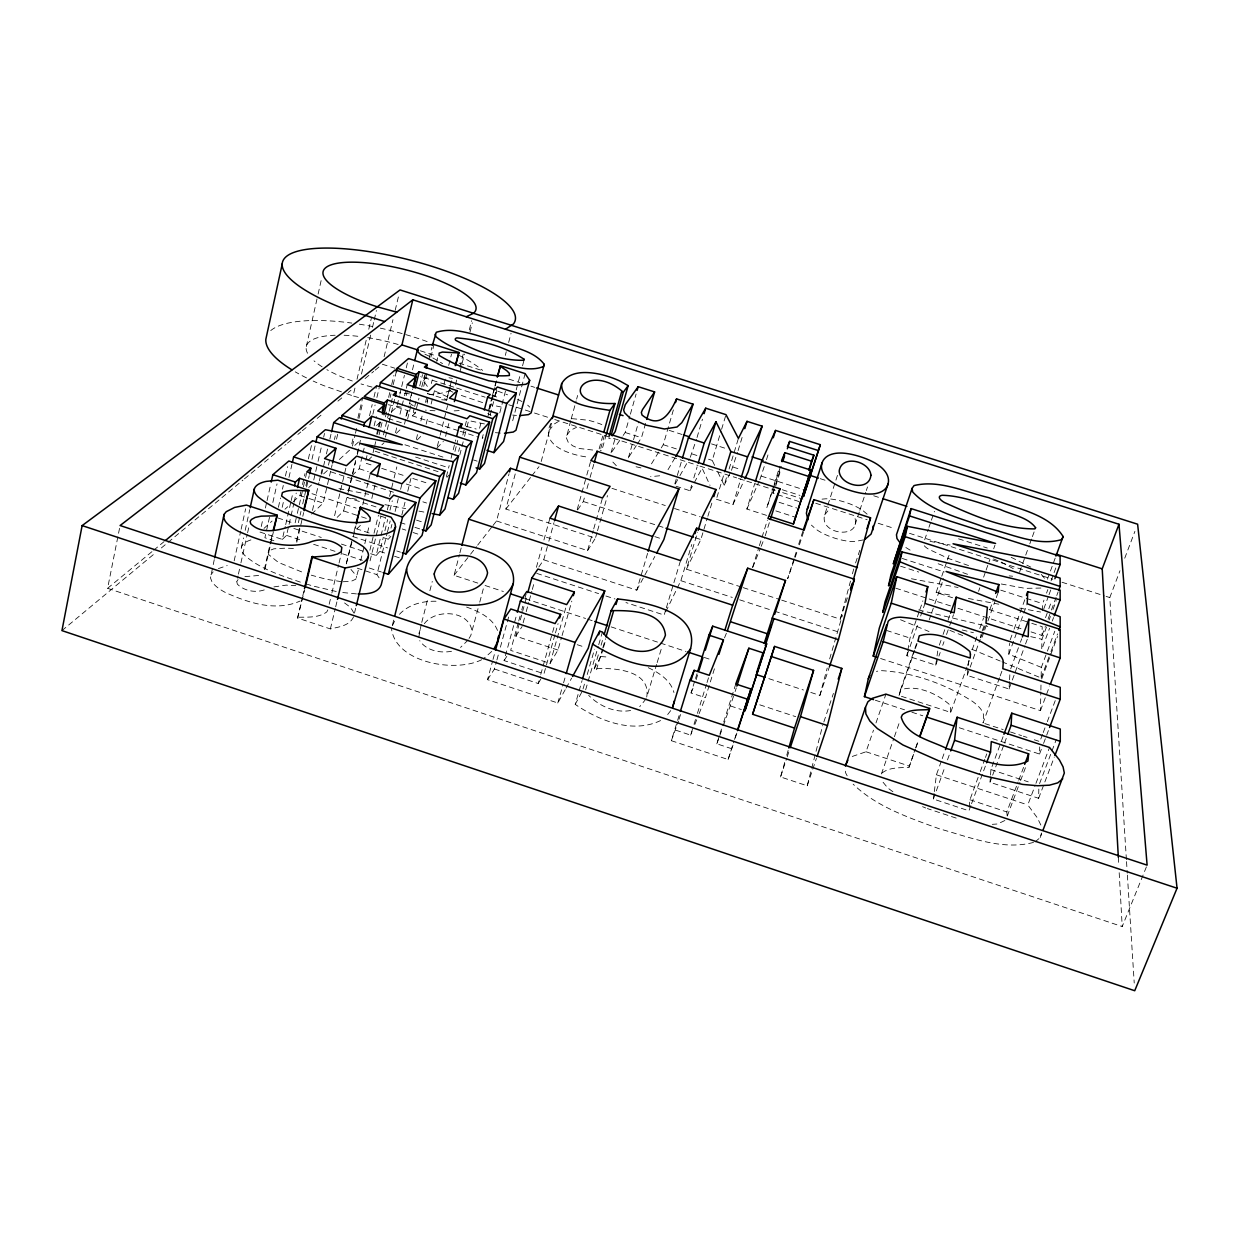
<?xml version="1.0" encoding="UTF-8"?>
<svg xmlns="http://www.w3.org/2000/svg" width="1239" height="1239" viewBox="0 0 1239 1239"><rect width="100%" height="100%" fill="white"/><g stroke="black" fill="none" stroke-linecap="round" stroke-linejoin="round"><path stroke-width="0.75" stroke-dasharray="5 3.75" d="M990.41 776.838L990.023 782.274L1038.638 798.303L1038.824 789.057M959.28 727.742L1039.552 754.055L1039.707 746.916M880.573 658.498L1040.45 710.628L1040.837 691.889M1040.884 690.015L1041.07 680.645M1001.979 661.765L1041.132 677.981L1041.349 667.387L1046.723 652.922M1046.49 626.996L1041.937 639.309L1041.72 649.499L1049.619 628.188M1031.049 631.905L1042.014 635.452L1042.2 626.686L1031.22 623.14M1042.526 610.626L1042.68 603.656L1043.966 600.141M418.751 637.295L421.275 624.255M968.79 660.542L967.225 675.394L1009.026 689.008L1009.444 681.636M1009.553 679.793L1010.064 670.578M1041.349 667.387L1008.809 654.223L1009.46 643.397M990.534 775.025L990.921 769.574L1000.678 743.137M969.254 807.116L969.92 799.744L979.631 773.306M980.607 637.791L980.901 634.538M950.7 712.41L950.561 705.549C938.419 694.243 916.86 684.005 900.459 689.937L899.034 695.513L950.7 712.41L966.931 667.124M970.896 805.474L968.929 810.802L933.37 799.047L934.067 793.44M934.314 791.582L936.421 774.778L941.609 760.39M907.49 652.21L906.871 655.741L935.739 665.142L936.777 657.816M937.04 655.973L938.093 648.647M214.254 559.672L210.506 577.916L211.776 581.37A42.25 17.222 11.9 0 0 225.421 592.505C248.373 602.882 275.662 611.865 300.132 601.039M882.044 773.012C889.54 767.018 899.979 767.994 909.039 767.251L914.955 749.827M570.699 420.78L566.316 437.785L568.252 442.308L572.805 445.854L578.845 448.441L596.424 450.438M837.456 475.373L824.694 514.82C818.809 535.093 862.84 539.987 854.476 516.555M907.815 650.444L910.015 638.07L919.214 611.493M1146.4 866.897L1122.209 926.555L107.607 588.308L119.734 527.365M234.171 560.818L240.722 531.097M241.14 529.239L245.632 508.811M241.419 547.328L243.51 537.896M245.183 530.354L249.767 509.616M264.248 589.919C255.249 593.016 244.191 590.926 237.377 584.188L236.757 581.633L238.012 575.996M238.43 574.106L240.521 564.705M240.939 562.816L247.196 534.582M247.614 532.708L249.287 525.181M261.243 526.513L262.9 519.11M265.394 508.005L266.633 502.445M267.051 500.602L270.783 483.953M306.312 346.502L317.68 295.935M318.113 294.061L321.892 277.195M269.498 517.329L264.898 537.757L273.896 540.731M272.843 502.476L277.025 483.907M264.279 569.692L270.737 541.149M271 539.956L272.688 532.538M278.388 507.324L280.525 497.939M282.446 489.188L283.297 485.44M285.419 476.039L287.556 466.654M264.976 569.011L273.385 531.887M282.182 507.34L283.468 501.733M288.966 477.449L291.939 464.377M260.004 532.058L282.322 539.399L285.264 526.451M285.698 524.608L290.762 502.414M291.18 500.556L292.869 493.153M282.322 539.399L286.55 535.387L288.656 526.172M289.074 524.329L293.705 504.087M294.139 502.244L296.245 493.045M293.163 501.749L299.977 495.523L300.814 491.868M302.486 484.557L305.011 473.592M308.356 458.972L312.553 440.697M295.145 522.796L296.88 515.254M297.314 513.364L302.951 488.832M303.385 486.942L305.119 479.4M305.553 477.511L306.854 471.858M305.909 485.642L307.21 479.989M311.965 459.313L315.434 444.274M298.382 522.672L299.683 517.035M300.117 515.161L300.984 511.397M302.719 503.901L306.172 488.878M306.606 486.989L309.208 475.73M296.477 541.133L299.482 528.139M296.802 542.264L302.378 518.15M302.796 516.291L303.663 512.574M313.746 479.989L317.633 463.231M318.051 461.373L321.505 446.474M323.658 437.166L324.525 433.433M312.476 510.422L318.919 482.637M319.352 480.778L320.653 475.218M321.071 473.375L321.939 469.674M321.691 474.212L324.695 461.311M326.415 453.939L327.7 448.394M329.837 439.179L331.123 433.65M328.459 465.152L329.744 459.669M334.437 439.535L335.289 435.865M336.528 439.133L338.247 431.838M550.921 423.413C539.368 445.281 569.863 454.543 585.908 456.866M311.608 514.123L323.162 503.111L332.129 464.749M353.564 616.836C349.661 625.803 338.712 626.965 330.379 628.916L297.577 618.029L302.331 597.709M302.765 595.866L304.066 590.322M297.577 618.029L304.763 589.578M358.536 397.533A118.386 36.489 13.8 0 1 353.1 395.938L355.283 386.676M357.018 379.258L366.589 338.51M368.773 329.233L371.375 318.129M361.478 374.023L370.709 334.809M372.474 327.344L373.791 321.737M374.224 319.879L376.424 310.54M334.592 515.672L346.424 465.678M351.783 443.825L353.084 438.296M357.885 418.039L362.671 397.781M352.418 446.133L355.035 435.106M355.469 433.263L357.204 425.906M358.938 418.565L362.857 402.025M337.163 517.375L343.637 510.948L347.989 492.673M348.422 490.845L356.259 457.934M357.219 453.706L360.704 439.117M348.469 491.898L350.234 484.434M350.683 482.56L352.465 475.11M352.898 473.236L355.562 462.054M357.343 454.589L358.675 448.983M369.516 415.808L372.196 404.549M373.992 397.053L376.671 385.794M384.105 356.77L392.964 319.647M395.179 310.37L399.159 293.658M352.015 475.59L359.217 468.729L364.142 448.131M372.862 414.291L375.092 404.952M376.888 397.487L379.119 388.163M329.187 604.229L331.433 594.859M331.882 592.985L338.619 564.845M339.068 562.971L341.747 551.711M367.007 455.565L365.226 462.999L374.379 465.972M374.132 425.844L376.362 416.567M376.656 434.192L377.988 428.679M378.422 426.836L379.753 421.322M330.379 628.916L335.258 608.612M335.707 606.769L337.039 601.24M351.737 541.195L345.929 565.309L352.805 538.686M353.967 531.918L355.763 524.5M373.047 452.7L374.379 447.186M374.828 445.343L375.711 441.657M377.477 434.3L378.809 428.771M379.258 426.928L380.574 421.415M353.254 536.828L355.934 525.708M379.088 434.781L380.404 429.298M380.838 427.47L382.17 421.972M369.098 532.956L356.909 528.96L357.808 525.259M362.717 504.908L370.291 473.453M388.612 397.363L389.929 391.865M391.694 384.555L393.909 375.402M386.568 412.076L385.252 417.543L404.162 423.645M390.099 397.471L390.982 393.816M393.181 384.694L396.263 371.917M383.471 434.92L388.736 413.129M389.17 411.317L392.252 398.602M385.437 437.119L386.785 431.497M387.249 429.608L390.874 414.616M391.338 412.742L394.962 397.734M371.808 498.481L375.804 482.033M391.617 411.72L396.728 407.058L399.438 395.861M399.887 394.002L401.25 388.396M401.699 386.537L404.425 375.34M406.237 367.875L408.514 358.536M343.203 581.726L350.978 581.385L355.794 579.202L358.861 568.221M360.673 560.74L367.038 534.567M367.487 532.708L369.315 525.228M395.489 432.736L396.836 427.176M399.996 414.213L404.069 397.549M404.518 395.69L405.865 390.13M406.315 388.287L407.228 384.586M406.191 395.597L407.538 390.084M412.479 369.826L413.826 364.312M354.478 613.088L355.856 607.482M369.872 550.255L378.453 515.161M370.058 560.864L380.853 516.74M405.943 416.35L407.29 410.883M410.419 398.106L412.649 388.984M404.472 424.187L408.947 405.881M409.397 404.053L411.642 394.916M407.616 418.968L411.627 402.613M389.588 496.343L393.661 479.772M394.11 477.929L396.821 466.886M370.647 553.694L376.145 555.49L385.546 517.205M387.342 509.91L390.022 498.976M458.322 430.661L412.37 415.855L414.213 408.359M414.678 406.485L416.056 400.863M419.742 385.871L422.514 374.627M376.145 555.49L379.815 551.432L383.052 538.299M384.895 530.803L387.668 519.559M389.975 510.174L392.283 500.804M412.37 415.855L415.313 413.052L418.999 398.137M421.756 386.94L424.512 375.742M427.362 386.398L423.614 380.962L425.457 373.497M429.128 358.567L431.884 347.369M379.057 577.792L376.935 574.648L387.002 533.885M387.451 532.027L390.192 520.907M423.707 386.32L426.851 373.605M430.878 357.235L434.022 344.519M383.037 537.525L388.256 539.244L389.17 535.542M390.997 528.139L391.911 524.438M395.117 511.49L398.308 498.543M400.6 489.297L401.978 483.752M416.289 439.458L417.667 433.898M420.873 420.95L422.716 413.547M425.457 402.427L427.749 393.181M427.192 403.155L428.152 396.341M431.327 383.486L432.241 379.815M436.794 361.463L437.692 357.792M401.839 515.037L404.998 502.26M407.724 491.31L410.899 478.548M426.139 424.172L427.966 416.846M431.141 404.038L434.796 389.387M444.042 383.997L445.916 376.548M448.704 365.381L451.507 354.199M441.704 399.732L446.582 400.182L449.772 387.451M450.237 385.639L452.065 378.36M446.582 400.182L450.253 386.986M392.453 624.967L394.343 617.487M437.352 446.272L439.69 437.011M440.155 435.168L447.604 405.556M456.68 380.032L454.806 387.451L420.377 376.408M459.948 367.054L463.216 354.075M469.302 329.961L471.641 320.7M460.258 370.662L461.651 365.133M462.116 363.306L464.439 354.091M470.015 332.021L472.338 322.821M445.591 436.391L448.828 423.568M446.381 476.612L449.184 465.601M451.058 458.26L455.735 439.922M454.945 451.43L457.733 440.464M458.647 451.383L459.576 447.759M462.813 435.059L464.671 427.811M465.136 425.999L466.53 420.563M459.777 455.1L464.083 438.234M464.563 436.36L466.483 428.88M466.964 427.006L468.404 421.384M421.756 622.396L427.966 598.174M429.887 590.724L432.272 581.416M784.69 762.465L780.555 776.946L807.209 785.789L822.65 725.527M479.586 428.26L481.46 420.966M488.755 409.737L492.038 397.022M492.518 395.195L494.392 387.931M494.872 386.119L496.281 380.667M489.142 409.304L494.795 387.513M495.259 385.701L497.149 378.437M483.195 434.626L482.219 438.374L484.852 435.478M488.042 415.917L489.498 410.295M489.978 408.436L494.346 391.586M494.748 396.077L495.708 392.391M505.295 355.407L506.255 351.721M508.656 342.475L511.057 333.229M490.179 414.972L494.531 398.199M495.011 396.325L495.972 392.608M477.805 583.104L454.063 575.314L459.421 554.731M459.901 552.857L461.373 547.235M499.782 412.881L505.512 390.935M516.198 389.975L520.101 375.107M522.548 365.83L524.004 360.255M525.119 373.605L512.683 420.795L514.665 423.01M492.998 525.506L496.545 520.969L509.074 473.747M469.054 638.441L470.82 635.437L479.276 603.997M479.756 602.154L484.139 585.675M596.997 532.6L595.417 538.144L505.868 509.043L515.749 471.982M810.771 692.415L819.877 695.404L827.218 668.022M829.665 658.9L842.396 615.272M781.685 600.141L840.29 619.19L850.496 581.091M852.432 573.827L854.383 566.579M541.18 461.528L551.494 423.382M565.185 689.736L557.798 702.993L487.531 679.669L492.518 661.285M493.014 659.442L495.011 652.101M487.531 679.669L494.469 669.014L496.436 661.734M496.932 659.907L498.419 654.455M500.401 647.176L508.826 616.263M554.933 634.786L543.967 673.768L504.087 660.573L516.802 614.126M571.194 418.983L576.135 400.894M576.631 399.097L577.622 395.473M518.243 622.799L510.669 650.382L550.085 663.407L557.968 650.057L561.561 637.373M518.738 620.956L521.263 611.756M521.774 609.929L522.781 606.243M524.794 598.886L526.312 593.373M557.968 650.057L515.842 636.165L526.296 598.065M536.41 567.323L541.908 547.297M543.921 540.018L549.915 518.165M523.137 622.83L525.677 613.553M526.188 611.694L528.743 602.417M529.254 600.574L531.81 591.297M532.321 589.439L534.365 582.02M538.826 567.013L543.735 559.811L548.335 543.1M548.846 541.242L553.957 522.688M577.188 509.508L586.31 476.86M586.806 475.048L590.864 460.536M577.637 509.91L583.352 501.516L584.901 495.941M586.992 488.507L589.594 479.23M590.105 477.371L593.744 464.362M599.134 448.89L602.727 436.066M600.745 448.379L604.307 435.679M606.336 434.362L601.751 450.686L600.234 450.206M494.469 669.014L538.206 683.51L540.25 676.246M540.762 674.419L555.057 623.542M555.459 632.928L558.077 623.651M550.085 663.407L566.672 604.601M611.059 452.777L615.163 438.25M562.072 635.561L571.814 601.101M496.545 520.969L587.565 550.612L593.218 530.664M593.729 528.852L602.464 498.016M597.523 530.741L607.497 495.585M623.155 435.462L625.184 432.504L629.861 416.01M630.388 414.182L636.103 394.017M557.798 702.993L563.048 684.64M563.575 682.813L565.665 675.472M628.374 457.888L633.036 441.549M633.547 439.737L638.735 421.57M637.342 444.027L641.477 437.723L646.2 421.229M786.75 755.232L788.298 749.796M1035.169 841.885L1040.202 837.533L1041.503 832.98M660.588 720.556C632.54 734.015 599.227 720.773 575.206 704.387L582.067 680.614M583.042 688.946L585.133 681.713M587.224 674.496L594.534 649.236M585.66 689.798L598.205 646.495M598.731 644.683L602.402 632.06M646.712 697.061C651.389 669.943 612.809 667.248 594.193 668.952L598.964 652.566M601.07 645.271L603.192 637.977M596.486 669.71L602.309 649.67M602.835 647.842L605.484 638.735M594.193 668.952L600.853 656.531L603.021 649.097M603.563 647.238L605.716 639.804M661.285 447.883L663.252 444.708L673.381 409.908M543.735 559.811L636.769 590.182L647.656 553.136M674.837 483.845L681.884 459.979M690.262 457.299L696.488 439.318M697.03 437.491L702.451 419.185M392.422 625.664L395.303 619.577M676.045 486.246L689.984 490.737L691.625 485.223M693.825 477.882L697.108 466.871M665.808 609.619L664.166 615.055L625.943 602.557M666.35 607.791L680.521 560.586M714.624 465.368L712.239 460.397L721.036 431.126M721.594 429.298L725.992 414.647M665.839 611.632L680.861 580.688L691.765 544.494M647.78 693.716L656.608 664.414M657.166 662.586L661.58 647.935M741.387 587.038L686.437 569.181L697.603 532.181M686.437 569.181L700.84 539.538L707.33 518.088M707.872 516.307L712.735 500.215M716.932 497.397L724.165 473.53M717.815 472.013L724.165 485.27L726.906 476.256M729.09 469.054L738.398 438.42M731.459 470.386L737.53 452.436M738.088 450.609L742.548 435.973M716.374 499.224L732.946 504.567L740.814 478.873M732.977 745.15L728.098 759.522L671.337 740.69L679.808 713.23M671.337 740.69L678.476 721.098M679.034 719.286L680.722 713.85M766.554 515.378L746.869 509.043L754.799 483.365M714.438 668.797L705.409 697.696L691.052 692.957L694.955 680.304M695.513 678.507L697.201 673.087M696.117 679.777L697.82 674.233M759.863 479.617L765.919 461.512M766.492 459.684L768.753 452.374M675.689 730.158L690.634 735.13L693.453 726.054M694.026 724.242L696.845 715.182M697.418 713.37L706.462 684.362M707.02 682.55L709.281 675.301M773.57 486.168L766.755 507.99L781.53 463.494M774.143 484.356L779.827 466.174M799.14 501.594L772.888 493.168L775.118 486.029M775.676 484.248L781.267 466.406M775.815 485.642L780.431 470.897M752.6 567.323L758.841 547.406M759.414 545.609L767.344 520.272M765.222 535.806L769.76 521.325M731.815 748.774L716.808 743.803L723.127 723.87M723.7 722.058L735.765 684.005M723.359 725.791L734.557 693.344M735.13 691.548L736.276 687.939M728.098 759.522L733.953 741.247M734.526 739.42L736.88 732.094M735.285 737.902L737.035 732.466M794.029 558.789L787.663 578.675L794.54 559.145M794.617 556.977L796.352 551.556M798.659 544.324L803.306 529.858M799.434 544.85L804.065 530.385M855.127 524.577L859.262 512.032M859.851 510.236L865.751 492.317M866.34 490.52L867.517 486.942M780.555 776.946L786.595 758.671M787.199 756.859L789.615 749.549M855.576 562.971L859.773 550.317M840.29 619.19L847.399 597.817M819.877 695.404L829.464 666.628M823.842 721.965L833.429 693.391M807.209 785.789L816.424 758.407M418.89 633.578L420.269 629.505M924.681 539.817L928.336 529.115M928.956 527.334L930.783 521.991M931.403 520.194L934.454 511.289M852.246 756.456L866.03 751.779L873.495 730.158M875.988 722.957L885.931 694.134M919.834 609.712L922.9 600.853M906.871 655.741L909.364 648.524M909.999 646.727L918.114 623.263M920.623 616.046L924.991 603.424M900.459 689.937L914.258 650.243M914.878 648.446L916.752 643.041M899.034 695.513L914.8 650.165M915.42 648.353L917.944 641.105M952.59 597.756L936.126 592.443L941.144 578.024M941.764 576.228L946.782 561.809M947.401 559.997L949.291 554.592M795.159 557.364L798.272 548.459M929.188 619.949L931.062 614.559M931.697 612.763L934.191 605.577M934.826 603.78L943.576 578.644M881.409 773.941L893.799 738.475M894.419 736.694L899.994 720.742M939.348 645.085L942.461 636.227M943.08 634.445L944.954 629.133M948.083 620.259L949.941 614.931M935.739 665.142L938.279 657.94M938.914 656.128L940.184 652.519M942.724 645.302L943.994 641.709M946.534 634.492L949.074 627.275M949.709 625.478L953.519 614.652M915.59 748.031L918.145 740.829M909.039 767.251L915.42 749.239M916.055 747.442L918.595 740.225M978.562 591.328L979.832 587.782M983.611 577.157L985.501 571.829M986.12 570.064L989.899 559.424M993.693 548.784L994.948 545.237M972.15 649.809L977.23 635.622M979.77 628.545L983.58 617.905M967.566 665.312L970.168 658.064M982.186 630.976L984.742 623.821M989.868 609.542L993.709 598.824M967.225 675.394L980.142 639.355M980.792 637.558L982.728 632.138M983.379 630.341L985.965 623.14M982.078 637.249L984.029 631.844M984.664 630.032L987.251 622.83M987.901 621.033L995.66 599.428M996.311 597.616L998.247 592.211M942.244 758.593L944.83 751.392M933.37 799.047L944.923 767.003M947.494 759.879L950.05 752.754M1019.527 572.248L1022.113 565.123M1022.748 563.342L1029.191 545.532M1029.826 543.751L1031.762 538.407M1032.412 536.626L1034.333 531.283M716.808 743.803L722.693 727.587M1010.203 639.82L1013.456 630.914M1014.106 629.133L1025.133 598.84M999.517 677.733L983.023 722.987L983.534 716.715A39.694 14.93 19.9 0 0 972.491 701.382C945.589 684.129 913.902 672.607 881.92 670.671A38.564 14.527 19.5 0 0 876.438 671.43M1000.183 675.921L1002.165 670.485M1008.809 654.223L1027.239 603.703M1010.714 668.812L1019.79 644.048M1020.425 642.267L1021.726 638.735M1047.435 579.233L1055.272 557.875M1009.026 689.008L1011.674 681.806M1012.325 680.01L1024.901 645.798M1025.551 643.986L1027.534 638.596M980.281 771.541L984.819 759.213M985.47 757.447L986.755 753.916M1046.552 593.125L1047.838 589.609M1051.059 580.828L1056.232 566.796M971.546 803.693L986.6 762.79M1043.796 608.829L1048.364 596.424M1049.015 594.658L1050.982 589.346M1045.515 617.688L1048.179 610.502M1048.829 608.69L1051.493 601.504M1001.329 741.387L1003.296 736.09M1042.014 635.452L1045.375 626.376M1048.055 619.113L1050.734 611.849M1051.415 610.037L1056.108 597.337M1056.774 595.51L1058.121 591.886M1049.077 619.98L1050.378 616.464M1052.98 609.433L1056.232 600.636M990.023 782.274L992.005 776.93M992.656 775.149L1003.869 744.871M1004.535 743.09L1006.502 737.732M1052.252 621.08L1053.568 617.533M1047.404 651.11L1054.792 631.224M1041.132 677.981L1050.331 653.294M1050.982 651.528L1057.548 633.903M1041.736 678.879L1057.533 636.459M1040.45 710.628L1049.665 686.019M1007.152 815.727L1006.827 811.948L1018.071 782.01M1018.721 780.245L1024.018 766.151M1007.276 816.036L1019.929 782.351M1020.595 780.585L1025.923 766.414M1042.541 734.34L1039.815 741.572L1034.317 739.776M1043.223 732.528L1046.614 723.499M1047.296 721.687L1055.473 699.989M1039.552 754.055L1042.897 745.212M1043.563 743.431L1048.906 729.275M1040.837 825.05L1037.337 817.833L1027.797 804.916L1035.262 785.17M1035.943 783.373L1049.541 747.473M1126.406 859.68L1109.788 597.57L1119.979 570.73M1124.733 558.216L1134.909 531.361M1039.567 783.606L1056.263 739.59M1038.638 798.303L1054.203 757.37M1040.202 837.533L1041.565 833.971M690.634 735.13L692.043 731.552M694.862 724.428L698.378 715.523M699.075 713.741L705.409 697.696M724.521 637.899L726.658 632.556M752.739 567.385L760.452 548.118M761.149 546.368L764.649 537.618M772.888 493.168L774.654 488.909M691.052 692.957L694.305 685.059M746.869 509.043L759.089 481.336M824.694 514.82L829.805 508.563M732.946 504.567L744.112 480.484M724.165 485.27L730.654 472.044M327.839 609.867L326.802 611.927C318.717 617.967 307.83 617.037 298.289 617.254M426.774 401.839L427.362 400.724M575.206 704.387L582.516 690.743M636.769 590.182L644.001 576.693M644.899 575.004L654.842 556.45M689.984 490.737L693.453 484.279M694.32 482.652L702.095 468.125L710.024 485.409M423.614 380.962L424.776 378.809L427.687 377.229M566.099 688.079L571.628 678.136M675.24 484.015L678.987 477.34M679.932 475.668L689.318 458.972M668.022 469.689L674.775 458.167M670.733 710.582L666.396 716.173M566.734 435.245L570.621 430.212L576.538 427.347M538.206 683.51L542.047 677.005M651.466 463.835L660.294 449.478M646.185 698.734L639.727 706.664M548.954 430.661L554.452 423.877L558.464 421.477M587.565 550.612L595.417 538.144M236.757 581.633L238.074 579.573M504.087 660.573L508.795 653.294M515.842 636.165L522.115 626.531M629.056 456.633L636.304 445.606M611.973 451.708L622.133 436.933M210.986 574.757L213.154 571.86M454.063 575.314L469.395 555.692M470.572 554.189L476.473 546.631M477.665 545.129L491.821 527.009M505.868 509.043L530.726 477.263M531.903 475.745L539.011 466.669M491.744 651.451L483.195 659.024M468.187 639.959L460.536 647.424M424.358 623.697C435.555 608.426 469.813 610.362 471.951 631.456M446.907 477.356L448.89 475.172M388.256 539.244L390.858 536.379M436.887 448.115L443.376 441.394M356.909 528.96L360.673 525.073M399.469 614.312C409.412 603.517 425.147 600.419 439.272 601.395M417.171 439.984L423.862 433.325M367.998 460.35L372.165 456.386M396.325 433.356L401.451 428.462M381.906 444.786L384.075 442.741M264.015 528.387L272.053 521.046M285.001 509.214L287.727 506.72M308.743 487.5L311.516 484.976M323.627 473.887L327.189 470.65L393.444 492.224M339.393 459.468L350.467 449.354M354.788 445.405L360.394 440.279M376.532 425.519L380.605 421.802M1004.891 820.497L997.612 823.966L992.253 824.338M61.95 630.605L155.417 552.888M161.364 547.948L242.952 480.097M244.439 478.858L256.318 468.992M257.789 467.753L285.992 444.321M287.463 443.082L291.924 439.38M297.856 434.44L300.829 431.977M302.301 430.738L308.248 425.813M309.719 424.574L315.666 419.634M317.138 418.41L323.085 413.47M337.922 401.126L343.853 396.201M348.205 392.577L350.978 390.27M365.04 378.576L373.682 371.39M375.123 370.198L379.444 366.605M107.607 588.308L152.211 551.432M153.698 550.209L164.106 541.598M481.708 659.721C455.503 672.916 395.659 663.051 391.524 628.715M218.389 568.593L227.217 565.573M863.335 539.91L854.771 541.52A26.964 8.75 17.9 0 1 834.296 538.005A26.809 8.688 17.9 0 1 815.541 528.852L811.421 525.119M1033.496 842.412C1002.01 850.775 969.564 837.068 939.41 828.829C909.132 817.786 876.794 806.976 853.144 784.179M273.896 586.914L286.178 585.118L295.765 585.629M244.919 576.615L261.46 575.252M659.659 475.776L650.583 476.674M451.523 651.28C440.341 653.387 426.293 650.723 419.711 640.656M630.62 710.52C615.194 713.292 599.413 706.184 588.664 695.342M1040.884 588.045L1025.288 588.37L1000.849 583.91M822.046 499.147L825.608 498.806A26.143 8.255 17.9 0 1 845.199 502.26A26.22 8.27 17.9 0 1 863.242 510.855L867.393 514.402M571.798 418.643L587.952 420.191A32.741 10.33 15.6 0 1 601.844 424.574M284.676 548.211L273.865 548.815L269.235 550.72L268.398 554.36L278.357 562.413L304.701 573.146M356.46 593.899L339.935 592.257M288.439 548.242L294.758 548.567M600.853 656.531L607.946 657.088M495.383 432.659L502.972 433.278M512.683 415.065L516.462 415.437M1009.15 575.903L1012.65 576.228M930.071 541.381L950.174 545.036M341.406 581.68L326.074 579.217L311.268 575.175M484.449 423.939L469.55 420.764M448.998 377.771L452.483 378.36M911.424 578.737L958.057 587.487M936.126 592.443L953.225 595.649M968.418 598.499L998.804 604.198M1019.697 608.101L1040.59 612.02M338.928 488.646L368.68 494.299M356.584 499.286L347.137 497.489L378.189 507.634M384.926 504.66L405.711 508.609M418.937 511.118L426.495 512.559M501.222 407.058L489.916 404.611M336.234 591.499L312.584 585.908M636.072 466.762L641.399 468.001M918.641 609.96L987.762 626.407M1030.724 636.629L1041.937 639.309M962.207 629.97L973.436 632.711M466.406 426.417L476.163 429.019M958.552 538.826L987.282 548.025M482.621 402.598L458.445 394.482M300.349 582.129C281.067 575.485 260.655 569.212 244.966 555.614A35.095 13.846 12.3 0 1 243.665 543.859A44.635 17.625 12.4 0 1 253.19 539.259M307.334 584.281L310.834 585.366M956.183 818.096L927.361 808.571M420.362 350.807L436.949 356.104M459.065 363.182L481.181 370.244M508.826 379.088L519.884 382.619M530.942 386.165L534.629 387.342M669.153 430.351L682.054 434.486M711.527 443.903L726.271 448.626M820.264 478.672L827.637 481.042M873.696 495.77L881.068 498.124M625.184 432.504L641.477 437.723M663.252 444.708L679.591 449.943M692.136 453.954L697.619 455.72M708.584 459.235L712.239 460.397M733.085 467.072L739.76 469.209M761.381 476.148L805.768 490.365M782.305 489.746L799.976 495.414M382.324 364.204L395.009 368.277M456.587 388.024L485.084 397.177M508.764 404.766L514.278 406.531M516.105 407.12L523.462 409.474M525.305 410.063L532.646 412.432M534.489 413.021L552.873 418.906M554.716 419.51L611.694 437.785M613.522 438.374L698.084 465.492M699.911 466.081L736.678 477.882M738.506 478.471L775.273 490.257M782.63 492.626L802.841 499.1M815.711 503.235L867.176 519.745M878.203 523.276L894.744 528.588M909.457 533.297L1052.809 579.294M1062.009 582.237L1104.274 595.804M1106.117 596.393L1109.788 597.57M608.581 438.095L610.254 438.637M779.114 502.306L796.754 507.975M427.656 393.475L447.062 399.717M775.846 510.917L795.841 517.344M902.286 558.464L944.226 571.969M1000.74 590.151L1024.436 597.787M1026.264 598.375L1042.68 603.656M900.567 566.208L918.703 572.046M396.728 407.058L415.313 413.052M460.165 431.265L478.548 437.181M989.156 609.573L1029.392 622.551M611.942 488.321L665.297 505.543M674.496 508.517L700.252 516.833M895.828 588.215L950.654 605.933M957.964 608.287L1021.912 628.963M473.499 459.963L477.154 461.14M583.352 501.516L664.119 527.659M695.327 537.757L700.84 539.538M404.905 444.77L443.221 457.176M415.592 457.067L448.518 467.738M654.796 536.626L662.06 538.996M375.107 451.244L438.095 471.672M886.551 630.45L910.015 638.07M381.705 468.357L405.494 476.086M412.819 478.471L429.298 483.814M743.214 587.642L779.858 599.552M359.217 468.729L368.277 471.672M406.299 484.031L422.592 489.343M680.861 580.688L732.295 597.43M739.637 599.815L772.702 610.579M774.545 611.183L836.991 631.518M422.886 501.826L426.572 503.019M416.552 520.163L422.034 521.944M311.965 493.68L356.089 508.098M379.986 515.92L385.499 517.716M400.212 522.533L407.569 524.933M414.91 527.334L420.439 529.13M299.977 495.523L307.102 497.861M308.883 498.434L323.162 503.111M402.257 528.976L405.85 530.153M413.052 532.507L420.238 534.861M536.735 573.378L598.623 593.62M605.902 596.005L615.009 598.979M343.637 510.948L359.775 516.229M361.556 516.818L366.945 518.583M984.85 723.591L1003.172 729.585M1010.497 731.986L1021.494 735.579M1023.321 736.183L1026.992 737.375M875.354 700.236L904.547 709.808M911.842 712.193L922.792 715.786M352.635 536.472L387.575 547.932M396.774 550.952L400.445 552.16M485.099 585.505L503.375 591.499M525.29 598.7L585.567 618.478M587.394 619.082L592.877 620.878M611.137 626.888L658.621 642.468M660.449 643.072L686.019 651.466M704.294 657.46L711.604 659.86M768.815 678.647L803.461 690.015M277.892 517.964L294.309 523.354M379.815 551.432L385.329 553.229M394.529 556.249L400.042 558.061M293.844 528.449L321.273 537.463M341.391 544.076L363.337 551.278M286.55 535.387L302.796 540.731M313.637 544.293L335.304 551.417M342.522 553.787L362.392 560.322M990.921 769.574L1028.246 781.855M369.284 568.02L381.395 572.015M357.281 568.174L376.935 574.648M577.204 644.683L584.545 647.099M759.77 704.821L795.701 716.653M730.545 705.982L741.356 709.544M936.421 774.778L1027.797 804.916M866.03 751.779L909.225 766.027M969.92 799.744L1006.827 811.948M968.542 565.573L948.067 558.34L928.414 549.094A15.348 4.863 18.8 0 1 923.783 544.99M967.582 574.307L937.784 563.621M341.499 391.865L323.766 385.639A118.386 36.489 13.8 0 1 313.173 381.054M346.812 393.739L353.1 395.938M491.929 395.241L496.87 397.053M497.675 391.106L507.541 394.823M466.592 607.079C478.812 611.416 492.363 617.672 497.52 630.465M949.91 630.388L964.143 636.165M993.508 558.897L999.672 561.437M900.552 619.748L929.018 631.534M971.732 649.236L1000.198 661.022M922.575 806.682L925.734 807.998M1011.194 557.333L1030.848 567.168M447.511 396.898L433.991 390.564M1001.22 562.072L1016.29 570.281M448.766 390.192L452.885 392.174M648.26 667.682C659.071 672.777 670.733 680.304 673.954 692.539M517.561 399.283L522.641 401.901M905.848 547.499L911.455 550.952M487.81 413.361L491.016 415.483M409.536 403.171L413.33 405.773M892.901 791.752L887.728 787.927L881.874 780.802M344.566 602.944L348.407 605.809A36.008 14.899 12.7 0 1 353.657 613.305M616.325 465.694L611.137 460.258M350.962 569.444L356.243 575.639L356.584 577.56M527.675 405.153L529.75 407.104M1041.271 574.431L1044.942 578.799M847.166 775.846L845.648 772.904L845.447 767.746M1126.53 861.616L1127.258 873.185M1127.382 875.106L1134.227 983.038M1118.337 857.326L1118.755 865.023M1119.189 872.705L1122.209 926.555M459.158 410.574A118.386 36.489 13.8 0 1 451.801 410.961M435.013 410.775A118.386 36.489 13.8 0 1 425.488 410.14M401.219 407.104A118.386 36.489 13.8 0 1 388.256 404.735M306.513 377.895A118.386 36.489 13.8 0 1 295.269 371.855M270.752 330.581A118.386 36.489 13.8 0 1 351.845 323.085M359.31 324.184A118.386 36.489 13.8 0 1 372.676 326.554M380.311 328.134A118.386 36.489 13.8 0 1 428.663 342.134M458.972 355.314A118.386 36.489 13.8 0 1 482.652 370.43M496.158 388.643A118.386 36.489 13.8 0 1 495.259 396.232M450.764 390.208A77.685 23.928 13.8 0 1 426.185 394.575M409.397 393.847A77.685 23.928 13.8 0 1 399.686 392.701M372.01 387.079A77.685 23.928 13.8 0 1 361.045 383.935M352.31 380.993A77.685 23.928 13.8 0 1 326.864 369.656M322.109 366.806A77.685 23.928 13.8 0 1 314.009 360.843M307.551 353.239A77.685 23.928 13.8 0 1 335.15 335.242M344.101 335.258A77.685 23.928 13.8 0 1 360.41 336.59M367.689 337.627A77.685 23.928 13.8 0 1 398.881 344.721M424.915 354.199A77.685 23.928 13.8 0 1 442.54 363.631"/><path stroke-width="1.5" d="M1050.331 684.253L1060.197 657.894L1060.181 629.381L1028.85 619.283L1028.2 636.784L985.965 623.14L987.39 607.265L956.183 597.198L950.576 613.166M1054.219 615.752L1060.15 599.769L1027.72 591.715L1027.239 603.703L1060.166 616.774L1060.166 626.841L1058.865 630.372M1007.818 734.169L1011.117 725.264L1011.752 713.184L1060.274 729.028L1060.29 741.34L1054.885 755.589M986.6 762.79L990.534 752.104L991.293 741.572L1028.633 753.823L1027.921 761.087C1002.49 773.663 972.367 754.752 947.061 748.712C931.558 740.612 906.607 736.152 901.233 717.195L902.457 714.624C910.092 708.956 920.422 710.179 929.451 709.591L929.606 708.429L885.931 694.134L872.179 698.347L867.842 701.863L865.457 707.345L845.385 766.027L847.863 760.219M998.835 584.529L998.247 592.211L946.069 571.473L998.835 584.529L995.629 593.466M864.884 539.414L871.079 534.071L888.146 483.644C890.067 475.931 884.259 469.209 878.343 465.121A26.437 7.806 17.8 0 0 860.083 456.649A26.36 7.775 17.7 0 0 840.367 453.04C833.289 452.963 824.802 455.209 822.154 462.581L807.224 509.214L806.403 513.24L807.936 519.869M950.7 750.973L954.557 740.303L957.128 717.226L1049.541 747.473L1059.422 759.956L1063.077 766.895L1064.332 773.028L1042.928 830.409M872.659 530.23L873.123 526.079M956.183 597.198L954.154 612.84L924.991 603.424L927.794 586.667L896.804 576.677L879.318 628.096L873.232 656.112L876.902 657.305M273.804 530.029L277.164 515.176L246.453 505.094L234.651 507.417L226.226 511.692L224.073 514.417L223.64 517.422L224.956 520.721A42.699 16.324 12.3 0 0 238.833 531.546C260.577 540.87 285.419 549.899 309.069 542.574C319.631 537.803 333.337 539.445 341.84 547.437L341.19 551.789L337.442 554.065L331.231 555.676L311.841 557.085L304.484 588.479M494.175 648.555L497.335 642.344L513.271 583.646C517.221 555.846 479.694 548.134 459.065 544.06C439.303 541.04 412.107 546.631 406.578 568.871L394.807 615.628M497.335 642.344L498.434 636.319M82.13 525.599L61.95 630.605L1134.723 990.735L1177.05 888.224L1137.619 524.205L400.042 289.941L82.13 525.599L1177.05 888.224M822.154 462.581C819.444 470.092 825.066 477.185 830.858 481.336A27.026 8.193 17.8 0 0 849.83 490.35A27.196 8.239 17.8 0 0 870.459 494.036C877.568 494.067 886.272 491.434 888.146 483.644M873.526 699.632L864.404 696.643L883.19 641.601L888.131 621.451A38.936 13.737 19.2 0 1 900.257 617.192C932.502 619.593 964.329 631.038 991.82 647.935A40.082 14.109 19.7 0 1 1003.218 662.726L1002.831 668.673L1060.228 687.335L1060.243 699.199L1049.572 727.51M873.232 656.112L891.244 603.192L896.804 576.677M901.992 551.928L885.018 601.953L882.757 612.376L899.917 561.778L901.992 551.928L1060.135 590.105L1060.15 599.769M907.351 526.343L890.903 574.896L888.518 585.861L905.182 536.704L907.351 526.343L995.583 543.456L909.534 515.92L911.068 508.594L1060.104 556.249L1060.104 564.535L1054.885 578.706M214.657 557.782L224.073 514.417M282.275 263.737L265.858 339.192A118.386 36.489 13.8 0 0 291.862 369.811M864.404 696.643L868.291 678.771L886.737 624.657M250.185 507.727L254.367 488.863A45.1 16.68 12.7 0 1 266.091 481.413L277.861 480.19L308.805 490.303L304.082 510.716M271.202 482.095L272.859 474.692L288.826 461.016L310.927 468.218L309.626 473.856M273.107 530.679L277.164 515.176M292.358 462.503L293.628 456.897L312.553 440.697L335.986 448.301L332.563 462.921M294.557 485.765L295.409 482.064L299.606 478.316L383.563 505.713L379.8 509.632L378.902 513.318M297.499 487.516L299.606 478.316M315.868 442.385L317.169 436.748L325.377 429.716L402.241 444.786L333.694 422.592L331.556 431.807M303.772 509.554L308.805 490.303M561.685 383.579C560.4 405.277 594.116 407.538 609.913 410.403L614.993 403.496C552.997 405.463 585.691 359.016 623.31 392.221L628.173 385.639L620.212 381.163A33.004 9.742 15.6 0 0 600.636 374.379C587.658 371.576 569.351 370.229 561.685 383.579L552.393 417.977M341.221 419.061L342.072 415.421L362.671 397.781L384.57 404.843L382.355 414.043M305.63 585.892L312.553 556.357M363.739 426.355L364.607 422.7L371.746 416.319L466.809 447.031L471.951 441.409L377.694 410.992L384.57 404.843M369.052 427.548L371.746 416.319M379.568 386.289L380.45 382.557L395.226 369.903L416.118 376.61L413.439 387.59M382.402 410.295L384.167 402.954L387.451 400.027L461.93 424.017L461.001 427.672M337.488 599.382L345.031 568.02C353.192 566.238 364.158 565.634 368.2 556.915A36.396 14.125 13 0 0 362.841 546.337C342.072 532.507 316.255 524.035 291.15 526.281C278.202 530.447 261.801 534.675 250.774 523.849L250.123 521.418L251.424 519.466L255.265 517.406L261.259 516.152L276.467 515.811M356.213 522.641L360.394 507.169L391.106 517.205L395.009 523.524L395.551 526.947L381.209 584.823C377.74 593.806 366.326 594.116 358.117 593.961M356.383 523.849L360.394 507.169M383.935 414.662L387.451 400.027M165.592 540.374L401.947 344.907L412.819 299.807L1118.972 524.252L1147.113 865.147L120.106 525.522L412.819 299.807M396.263 371.917L397.146 368.262L408.514 358.536L427.269 364.545L426.34 368.277M395.427 395.861L396.325 392.113L376.671 385.794L364.173 396.511L384.167 402.954M377.121 476.55L380.234 463.758L356.693 456.107L346.424 465.678L324.525 458.554L335.986 448.301M414.724 360.626L417.419 349.584A35.745 10.686 14.4 0 1 425.256 344.938L434.022 344.519L458.926 352.465L455.735 365.195M356.305 605.608L368.2 556.915M413.098 387.157L416.227 374.379L419.216 371.731L490.241 394.498L487.577 397.27L484.294 410.032M415.204 388.086L419.216 371.731M432.349 345.495L436.236 332.284C456.572 325.981 478.269 336.822 498.078 341.375C513.442 347.927 533.73 350.389 544.277 364.359L531.113 412.928L528.495 414.616L519.822 415.592M383.13 572.573L388.318 574.292L402.551 517.05L415.948 502.445L393.661 495.182L390.022 498.976L306.854 471.858L310.927 468.218M415.948 502.445L401.885 558.665L388.318 574.292M402.288 552.749L405.958 553.957L419.99 498.047L435.865 480.747L412.262 473.066L401.978 483.752L370.291 473.453L380.234 463.758M455.255 365.629L458.926 352.465M817.043 756.595L827.466 725.558L841.808 668.394L774.592 646.417L752.6 714.268L794.509 728.098L788.825 748M454.372 401.622L457.145 390.641L436.159 383.904L428.214 391.323L407.228 384.586L416.118 376.61M435.865 480.747L422.034 535.449L405.958 553.957M422.267 529.734L425.953 530.942L439.737 476.535L444.878 470.913L360.007 443.392L453.335 461.698L458.523 456.045L339.563 417.574L333.694 422.592M444.878 470.913L431.157 524.933L425.953 530.942M456.664 436.252L459.003 427.068L461.93 424.017M432.163 513.627L439.721 515.068L453.335 461.698M458.523 456.045L444.971 509.012L439.721 515.068M447.929 497.582L453.366 499.348L466.809 447.031M471.951 441.409L458.585 493.339L453.366 499.348M460.443 483.164L465.879 484.929L479.152 433.573L489.637 422.143L469.844 415.762L466.995 418.751L393.119 394.962L396.325 392.113M497.211 377.028L500.432 365.722L525.119 373.605L529.673 380.327L515.966 430.258L513.256 432.055L504.459 433.216M497.613 376.625L500.432 365.722M489.637 422.143L476.519 472.678L465.879 484.929M476.07 467.8L479.725 468.992L492.812 418.689L497.489 413.578L449.463 398.153L457.145 390.641M461.853 545.377L468.683 519.172L510.53 468.296L602.464 498.016L610.13 486.338L519.699 457.145L516.245 470.123M497.489 413.578L484.48 463.51L479.725 468.992M486.989 450.392L493.912 452.638L506.797 403.434L516.322 393.057L497.428 387.017L494.826 389.712L424.358 367.131L427.269 364.545M516.322 393.057L503.576 441.502L493.912 452.638M829.464 666.628L838.447 639.665L854.383 579.186L696.674 528.201L680.521 560.586L549.915 518.165L558.572 505.992L652.566 536.456L678.895 488.878L590.864 460.536L597.384 451.352L715.987 489.498L713.819 496.638M853.315 580.007L870.552 517.809L813.915 499.642L803.306 529.858L767.917 518.46L779.981 488.77L553.461 416.118L519.699 457.145M509.57 471.935L510.53 468.296M495.507 650.258L503.994 619.02L510.809 608.984L555.057 623.542L560.678 614.358L520.349 601.116L517.313 612.267M527.799 592.614L531.779 578.102L537.927 569.042L604.771 590.895L588.215 648.307L572.557 676.479M554.468 520.845L558.572 505.992M594.271 462.503L597.384 451.352M603.749 432.396L609.913 410.403M606.336 434.362L614.993 403.496M609.092 436.236L621.622 391.694M559.641 618.075L560.678 614.358M611.292 434.92L623.31 392.221M628.173 385.639L615.21 431.59L612.236 435.818M573.347 595.665L574.369 592.041L531.779 578.102M790.219 747.721L800.487 716.669L813.589 670.361L771.2 656.484M637.14 390.362L638.193 386.692L654.61 391.927L646.727 419.402M566.192 673.629L575.097 642.437L604.771 590.895M674.496 700.639L672.529 707.484L690.588 648.663C699.942 611.028 644.141 601.922 617.611 598.933L611.137 610.641L604.245 634.337M582.593 678.786L592.629 644.063L599.753 631.193L602.402 632.06C616.015 649.825 656.112 663.345 665.436 635.127C662.695 610.471 629.799 610.44 611.137 610.641M598.716 634.802L599.753 631.193M606.01 636.908L613.444 611.4M616 604.508L617.611 598.933M675.503 402.582L676.571 398.912L693.05 404.162L679.591 449.943L675.735 456.525M648.198 551.278L652.566 536.456M682.426 458.136L688.388 437.94L705.719 408.189L725.992 414.647L738.398 438.42L747.009 421.337L762.155 426.17L748.108 471.889L744.918 478.765M678.895 488.878L663.872 539.584L656.655 553.074M704.093 413.687L705.719 408.189M698.192 463.2L704.217 443.004L715.956 421.787L730.84 451.523L724.722 471.703M703.21 464.424L715.956 421.787M695.033 533.622L696.674 528.201M698.161 530.338L702.079 517.375L715.987 489.498M744.778 428.663L747.009 421.337M741.371 477.046L747.566 456.866L762.155 426.17M680.366 711.387L689.968 680.273L694.15 670.33L709.281 675.301L723.452 639.897L708.94 635.142L697.758 671.275M691.347 679.39L694.15 670.33M755.372 481.537L761.613 461.357L775.552 430.429L820.326 444.693L803.507 496.545L820.326 444.693M698.966 670.531L702.978 657.599M705.27 650.212L712.704 626.175L766.647 643.815L744.964 710.737L766.647 643.815M773.291 437.754L775.552 430.429M724.8 630.419L732.683 605.19L747.706 568.205L785.511 580.471L774.638 614.436M718.945 654.347L723.452 639.897M727.37 630.775L747.706 568.205M782.103 461.698L784.907 452.7L811.622 461.218L813.884 455.209L787.415 446.768L789.661 441.425L818.158 450.5M782.94 461.047L784.612 455.689M787.354 448.797L789.661 441.425M770.333 519.528L779.981 488.77M736.849 686.127L748.883 648.214L763.456 652.984M808.773 470.216L811.622 461.218M809.346 469.488L813.884 455.209M770.131 516.524L793.394 524.02L810.895 470.092L781.53 460.707L784.907 452.7M810.895 470.092L793.394 524.02M764.231 643.32L772.393 617.796M737.453 730.267L750.942 689.008L735.765 684.005L748.883 648.214M737.608 730.669L750.942 689.008M771.216 625.153L768.35 634.089L730.933 621.885M756.611 672.653L762.961 652.845M765.268 645.643L773.91 618.633M804.065 530.385L813.915 499.642M774.592 646.417L752.6 714.268M794.509 728.098L813.589 670.361M866.959 528.65L870.552 517.809M850.357 588.912L852.122 583.569M850.79 590.012L854.383 579.186M838.214 679.111L841.808 668.394M1055.938 556.094L1063.108 536.518C1047.853 512.419 1013.579 508.455 988.923 497.691C964.794 491.914 939.069 479.4 914.041 485.58L912.105 488.352L896.463 534.752L896.974 538.547L900.087 542.79M911.068 508.594L893.304 563.869L909.534 515.92M925.967 591.994L927.794 586.667M765.841 641.275L767.731 635.886M785.511 580.471L772.284 618.106L838.447 639.665M920.05 735.439L929.606 708.429M919.88 736.632L929.451 709.591M945.481 749.595L957.128 717.226M1026.419 595.278L1027.72 591.715M1022.376 636.97L1028.85 619.283M544.277 364.359L543.487 366.481C527.504 373.047 509.322 364.204 493.261 361.199C473.825 354.478 452.065 350.265 436.004 336.714L435.106 334.298M1003.946 734.324L1011.752 713.184M1058.787 590.074L1060.135 586.434L1060.119 578.117L953.054 543.782L1060.104 564.535M1024.668 764.386L1028.633 753.823M1118.337 857.326L1102.214 568.84L1118.972 524.252M1063.108 536.518L1061.838 539.554C1036.78 546.864 1010.265 533.235 985.888 527.675C960.984 517.948 931.511 512.203 912.694 491.96L912.105 488.352M708.94 635.142L712.704 626.175M868.291 678.771L869.747 675.363M529.673 380.327L528.573 382.619L525.878 384.291L515.579 385.252L488.6 380.745L442.168 365.877L421.306 355.082A28.094 8.394 14.3 0 1 417.419 349.584M807.224 509.214L808.509 506.766M513.271 583.646C503.282 606.583 473.499 607.853 452.39 602.804C434.858 597.663 407.879 591.034 406.578 568.871M395.551 526.947L393.584 530.493C373.109 542.016 347.772 530.912 326.507 526.792C302.92 519.126 277.706 512.636 258.037 496.808A35.466 13.102 12.6 0 1 254.367 488.863M690.588 648.663C668.905 681.946 618.865 660.821 592.629 644.063M693.05 404.162L681.806 422.669L677.021 427.021L664.429 428.988L645.875 425.116L629.861 417.977L624.564 412.726L623.651 410.047L625.277 404.642L638.193 386.692M574.369 592.041L566.672 604.601L526.807 591.53L520.349 601.116M676.571 398.912C668.797 416.087 659.086 428.771 642.034 415.034L641.337 412.494L642.499 409.613L654.61 391.927M1062.721 778.789L1057.765 782.862L1049.433 785.185L1037.678 785.743L1022.794 784.426L984.525 775.955L939.317 761.071L902.983 744.995L877.398 728.594L869.824 720.99L865.875 713.912L865.457 707.345M505.466 329.249L513.442 323.983A119.904 33.097 14 0 0 432.674 266.571A119.904 33.097 14 0 0 291.614 253.329A119.904 33.097 14 0 0 341.608 307.861L384.601 321.551M466.22 316.766L473.515 313.281A78.692 21.698 14 0 0 419.959 273.757A78.692 21.698 14 0 0 326.043 267.423A78.692 21.698 14 0 0 377.306 306.807L396.759 312.182M308.062 490.985C299.544 490.721 290.422 488.956 282.399 492.58L281.609 496.018C303.787 512.683 342.258 527.225 369.903 521.17L370.291 517.794L367.534 514.092L359.775 507.789M458.461 352.914L442.447 352.077L439.164 353.084L439.04 355.392C459.452 367.596 485.487 377.941 509.399 375.494L509.291 373.249L506.736 370.662L500.045 366.125M401.947 344.907L418.519 350.203M536.472 387.931L558.588 394.993M619.392 414.446L623.078 415.623M683.897 435.075L689.426 436.84M752.073 456.881L763.131 460.412M809.206 475.141L818.421 478.084M882.911 498.713L906.871 506.379M1056.139 554.112L1102.214 568.84M688.388 437.94L704.217 443.004M730.84 451.523L747.566 456.866M761.613 461.357L808.556 476.38M397.146 368.262L416.227 374.379M487.577 397.27L506.797 403.434M905.182 536.704L1060.135 586.434M380.45 382.557L492.812 418.689M459.003 427.068L479.152 433.573M702.079 517.375L857.45 567.539M342.072 415.421L364.607 422.7M665.962 528.248L693.499 537.168M891.244 603.192L1060.197 657.894M317.169 436.748L439.737 476.535M883.19 641.601L1060.243 699.199M293.628 456.897L419.99 498.047M468.683 519.172L732.683 605.19M272.859 474.692L295.409 482.064M379.8 509.632L402.551 517.05M1011.117 725.264L1060.29 741.34M926.431 716.978L953.798 725.946M510.685 593.899L523.462 598.096M594.705 621.482L607.482 625.68M687.846 652.07L702.467 656.856M756.038 674.45L765.16 677.439M954.557 740.303L990.534 752.104M503.994 619.02L575.097 642.437M689.968 680.273L747.411 699.183M800.487 716.669L827.466 725.558M311.841 557.085L345.031 568.02M899.917 561.778L1060.166 626.841M434.192 573.967C437.135 598.979 483.009 597.539 487.562 572.867C483.225 548.784 439.737 550.286 434.192 573.967M970.447 654.238L970.168 658.064L917.944 641.105L919.261 635.824C935.987 630.512 957.205 640.517 969.889 651.528L970.447 654.238M870.909 475.187C869.251 492.518 839.779 485.456 839.19 471.021C841.575 454.217 869.793 461.063 870.909 475.187M524.221 359.341L524.004 360.255C500.695 360.998 476.318 351.179 455.766 340.353A10.531 3.067 14.5 0 1 456.866 337.891C479.989 339.811 504.954 346.486 524.221 359.341M1035.618 527.721L1034.937 528.883C1003.683 529.115 972.723 515.207 944.428 502.507A15.472 4.584 18.6 0 1 939.348 497.009A15.642 4.631 18.6 0 1 942.337 495.29C962.331 495.77 981.303 503.793 1000.245 509.461C1011.907 514.897 1027.611 516.957 1035.618 527.721"/></g></svg>
